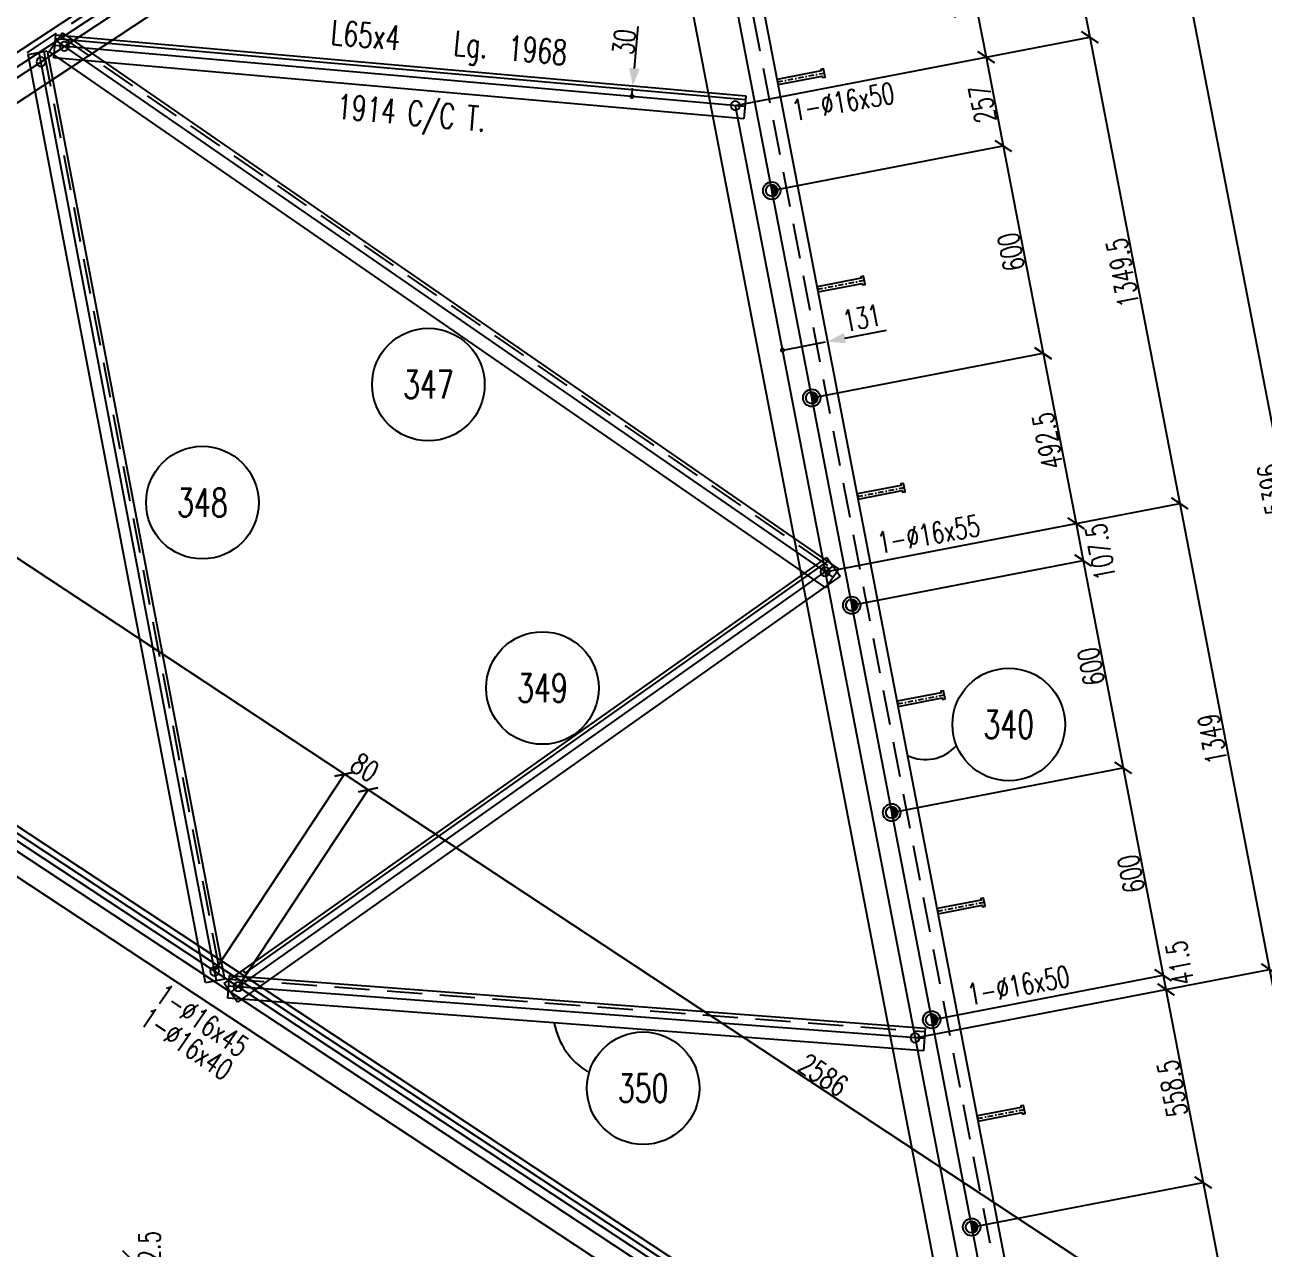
# Model space of a CAD drawing. Extents: x 512572 to 528792, y -20540 to -9023.
# Drawn here: x 520708 to 524230, y -14766 to -11286 of the extents above; entities that cross this region are included whole.
import ezdxf
from ezdxf.enums import TextEntityAlignment as Align

# ---------------------------------------------------------------- set-up
doc = ezdxf.new("R2010")
doc.units = 0
doc.header["$LTSCALE"] = 200
doc.header["$MEASUREMENT"] = 0
doc.linetypes.add('DASHDOT', pattern=[1, 0.5, -0.25, 0, -0.25])
doc.linetypes.add('DASHED', pattern=[0.75, 0.5, -0.25])
doc.layers.get('0').update_dxf_attribs({"linetype": 'CONTINUOUS'})
for name, color, linetype in [('ASSI', 3, 'CONTINUOUS'), ('BOLLINI_1', 7, 'CONTINUOUS'), ('Echelon', 1, 'CONTINUOUS'), ('FORI', 2, 'CONTINUOUS'), ('LINEA_ANG', 2, 'CONTINUOUS'), ('LS', 7, 'CONTINUOUS'), ('MZ', 6, 'DASHDOT'), ('QT_MAL', 7, 'CONTINUOUS'), ('QT_MPR', 7, 'CONTINUOUS'), ('QT_MSP', 7, 'CONTINUOUS'), ('TRAT-Y', 7, 'DASHED')]:
    doc.layers.add(name, color=color, linetype=linetype)
doc.styles.add('QUOTE', font='ROMANS8.SHX', dxfattribs={"width": 0.7})
doc.styles.add('RQL', font='ROMANS8.SHX', dxfattribs={"width": 0.7})
doc.styles.add('RS', font='ROMANS8.shx', dxfattribs={"width": 0.7})
doc.styles.get("Standard").update_dxf_attribs({"font": 'ROMANS8.SHX', "width": 0.7})
doc.dimstyles.new('FRECCE1', dxfattribs={"dimtxt": 60, "dimasz": 6.66, "dimexe": 0, "dimexo": 0, "dimgap": 1, "dimtad": 1, "dimzin": 0, "dimdsep": 46, "dimtxsty": 'RS', "dimblk1": 'QUOTP', "dimblk2": 'QUOTF', "dimsah": 1, "dimcen": 0, "dimclrd": 2, "dimclre": 2, "dimclrt": 7, "dimadec": 0, "dimazin": 0, "dimtfac": 1, "dimtix": 1, "dimtmove": 2, "dimatfit": 3, "dimldrblk": 'QUOTP', "dimfxl": 1, "dimtolj": 1, "dimtzin": 0, "dimarcsym": 0})
doc.dimstyles.new('TRATTO', dxfattribs={"dimscale": 0, "dimtxt": 60, "dimasz": 40, "dimexe": 0, "dimexo": 0, "dimgap": 5, "dimtad": 1, "dimrnd": 0.5, "dimdsep": 46, "dimtxsty": 'RS', "dimblk1": 'OBLIQUE', "dimblk2": 'OBLIQUE', "dimsah": 1, "dimcen": 0.09, "dimclrd": 2, "dimclre": 2, "dimclrt": 7, "dimadec": 0, "dimazin": 0, "dimtfac": 1, "dimtix": 1, "dimtmove": 2, "dimatfit": 3, "dimfxl": 1, "dimtolj": 1, "dimtzin": 0, "dimarcsym": 0})

# ---------------------------------------------------------------- blocks, each defined once
blk = doc.blocks.new('16')
blk.add_circle((0, 0), 1)
blk = doc.blocks.new('ASSE98')
blk.add_line((0, 0), (1, 0))
at = {"color": 7, "style": 'QUOTE', "width": 0.5, "flags": 1}
for tag, p in [('TI', (1.38308, 6.82731)), ('DI_S', (1.38308, 6.42178)), ('D_S', (1.38308, 6.02092)), ('E_S', (1.38308, 5.68065)), ('NFORI', (1.36454, 5.29792)), ('ALAR', (1.36349, 4.93246)), ('FAM', (1.3775, 4.54645)), ('ALA', (1.38308, 4.19257)), ('DISP2', (1.38308, 3.84971)), ('DISP1', (1.38308, 3.50686)), ('PINZAF', (1.38308, 3.164)), ('PINZAI', (1.38308, 2.82114)), ('TRP', (1.38308, 2.47829)), ('NP', (1.38308, 2.13543)), ('SV', (1.38308, 1.79257)), ('PESO', (1.38308, 1.44971)), ('QUA', (1.38308, 1.10686)), ('LUN', (1.38308, 0.764)), ('PROF', (1.38308, 0.42114)), ('POS', (1.38308, 0.07829))]:
    blk.add_attdef(tag, p, '', height=0.2, dxfattribs=at)
at = {"color": 7, "flags": 1}
for tag, p in [('LAV1', (3.07431, 6.82847)), ('LAV2', (3.07431, 6.49513)), ('LAV3', (3.07431, 6.1618)), ('LAV4', (3.07431, 5.82847)), ('LAV5', (3.07431, 5.49513)), ('LAV6', (3.07431, 5.1618)), ('LAV7', (3.07431, 4.82847)), ('LAV8', (3.07431, 4.49513)), ('LAV9', (3.07431, 4.1618)), ('LAV10', (3.07431, 3.82847))]:
    blk.add_attdef(tag, p, '', height=0.2, dxfattribs=at)
blk = doc.blocks.new('P20')
at = {"color": 0}
for p, q in [((0, 0.98), (0.02, 1)), ((0, 0.94), (0.06, 1)), ((1, -0.01), (0, 0.99)), ((0, 0.89), (0.1, 0.99)), ((0, 0.85), (0.14, 0.99)), ((0, 0.8), (0.18, 0.98)), ((0, 0.76), (0.22, 0.98)), ((0, 0.71), (0.25, 0.97)), ((0, 0.67), (0.29, 0.96)), ((1, -0.05), (0, 0.95)), ((0, 0.62), (0.32, 0.95)), ((0, 0.58), (0.36, 0.93)), ((0, 0.53), (0.39, 0.92)), ((0, 0.49), (0.42, 0.91)), ((1, -0.09), (0, 0.9)), ((0, 0.44), (0.45, 0.89)), ((0, 0.4), (0.48, 0.88)), ((0.99, -0.13), (0, 0.86)), ((0, 0.35), (0.51, 0.86)), ((0, 0.31), (0.54, 0.84)), ((0, 0.26), (0.56, 0.83)), ((0.99, -0.17), (0, 0.81)), ((0, 0.22), (0.59, 0.81)), ((0, 0.17), (0.61, 0.79)), ((0.98, -0.21), (0, 0.77)), ((0, 0.13), (0.64, 0.77)), ((0, 0.08), (0.66, 0.75)), ((0, 0.04), (0.69, 0.73)), ((0.97, -0.25), (0, 0.72)), ((0, -0.01), (0.71, 0.7)), ((0.96, -0.28), (0, 0.68)), ((0, -0.05), (0.73, 0.68)), ((0, -0.1), (0.75, 0.66)), ((0.95, -0.32), (0, 0.63)), ((0, -0.14), (0.77, 0.63)), ((0, -0.19), (0.79, 0.61)), ((0.94, -0.35), (0, 0.59)), ((0, -0.23), (0.81, 0.58)), ((0, -0.28), (0.83, 0.56)), ((0.92, -0.38), (0, 0.54)), ((0, -0.32), (0.85, 0.53)), ((0.91, -0.41), (0, 0.5)), ((0, -0.36), (0.87, 0.5)), ((0, -0.41), (0.88, 0.47)), ((0.9, -0.44), (0, 0.45)), ((0, -0.45), (0.9, 0.44)), ((0.88, -0.47), (0, 0.41)), ((0, -0.5), (0.91, 0.41)), ((0, -0.54), (0.92, 0.38)), ((0.87, -0.5), (0, 0.36)), ((0, -0.59), (0.94, 0.35)), ((0.85, -0.53), (0, 0.32)), ((0, -0.63), (0.95, 0.31)), ((0, -0.68), (0.96, 0.28)), ((0.83, -0.56), (0, 0.27)), ((0, -0.72), (0.97, 0.25)), ((0.81, -0.58), (0, 0.23)), ((0, -0.77), (0.98, 0.21)), ((0.79, -0.61), (0, 0.18)), ((0, -0.81), (0.99, 0.17)), ((0.77, -0.63), (0, 0.14)), ((0, -0.86), (0.99, 0.13)), ((0.75, -0.66), (0, 0.09)), ((0, -0.9), (1, 0.09)), ((0.73, -0.68), (0, 0.05)), ((0, -0.95), (1, 0.05)), ((0.71, -0.7), (0, 0.01)), ((0, -0.99), (1, 0.01)), ((1, 0.04), (0.04, 1)), ((1, 0.09), (0.09, 1)), ((0.99, 0.14), (0.14, 0.99)), ((0.98, 0.19), (0.19, 0.98)), ((0.97, 0.25), (0.25, 0.97)), ((0.95, 0.31), (0.31, 0.95)), ((0.92, 0.38), (0.38, 0.92)), ((0.88, 0.47), (0.47, 0.88)), ((0.81, 0.59), (0.59, 0.81)), ((0.69, -0.73), (0, -0.04)), ((0.66, -0.75), (0, -0.08)), ((0.64, -0.77), (0, -0.13)), ((0.61, -0.79), (0, -0.17)), ((0.59, -0.81), (0, -0.22)), ((0.56, -0.83), (0, -0.26)), ((0.54, -0.84), (0, -0.31)), ((0.51, -0.86), (0, -0.35)), ((0.48, -0.88), (0, -0.4)), ((0.45, -0.89), (0, -0.44)), ((0.42, -0.91), (0, -0.49)), ((0.39, -0.92), (0, -0.53)), ((0.36, -0.93), (0, -0.58)), ((0.32, -0.95), (0, -0.62)), ((0.29, -0.96), (0, -0.67)), ((0.25, -0.97), (0, -0.71)), ((0.22, -0.98), (0, -0.76)), ((0.18, -0.98), (0, -0.8)), ((0.14, -0.99), (0, -0.85)), ((0.1, -0.99), (0, -0.89)), ((0.04, -1), (1, -0.04)), ((0.09, -1), (1, -0.09)), ((0.14, -0.99), (0.99, -0.14)), ((0.19, -0.98), (0.98, -0.19)), ((0.25, -0.97), (0.97, -0.25)), ((0.31, -0.95), (0.95, -0.31)), ((0.38, -0.92), (0.92, -0.38)), ((0.47, -0.88), (0.88, -0.47)), ((0.59, -0.81), (0.81, -0.59))]:
    blk.add_line(p, q, dxfattribs=at)
for radius in [1.5, 1]:
    blk.add_circle((0, 0), radius)
blk = doc.blocks.new('A$C6E393FD9')
at = {"layer": 'Echelon', "color": 3}
blk.add_lwpolyline([(2.5, 0), (0, 19.8), (168.6, 41.4), (167.9, 47.2), (177.8, 48.5), (181.8, 17.1), (171.9, 15.8), (171.2, 21.6), (2.5, 0)], close=True, dxfattribs=at)
at = {"layer": 'MZ', "ltscale": 0.2}
blk.add_line((1.3, 9.9), (179.8, 32.8), dxfattribs=at)
blk = doc.blocks.new('QUOTP')
at = {"layer": 'ASSI', "color": 2, "const_width": 1.07}
blk.add_lwpolyline([(-0.53, 0, 1), (0.53, 0, 1)], format="xyb", close=True, dxfattribs=at)
blk = doc.blocks.new('QUOTF')
at = {"layer": 'LS', "color": 2}
blk.add_line((7.5, 0), (25.5, 0), dxfattribs=at)
blk.add_solid([(7.5, 2.25), (0, 0), (7.5, -2.25)], dxfattribs=at)
blk = doc.blocks.new('*D82')
at = {"layer": 'QT_MAL', "color": 2, "lineweight": -2, "transparency": 16777216}
blk.add_line((522867.9, -12209.7), (522983.4, -12187.5), dxfattribs=at)
at = {"layer": 'QT_MAL', "color": 2, "lineweight": -2, "transparency": 16777216, "xscale": 6.66, "yscale": 6.66, "zscale": 6.66}
for name, p, rotation in [('QUOTF', (522990, -12186.2), 10.91543261025235), ('QUOTP', (522861.3, -12211), 190.9154326102524)]:
    blk.add_blockref(name, p, dxfattribs=dict(at, rotation=rotation))
at = {"layer": 'QT_MAL', "color": 7, "transparency": 16777216, "insert": (523087, -12119.7), "char_height": 60, "attachment_point": 5, "rotation": 10.9154, "style": 'RS'}
blk.add_mtext('\\A1;131', dxfattribs=at)
blk = doc.blocks.new('_OBLIQUE')
at = {"color": 0, "linetype": 'ByBlock'}
blk.add_line((-0.5, -0.5), (0.5, 0.5), dxfattribs=at)
blk = doc.blocks.new('*D91')
at = {"layer": 'QT_MPR', "color": 2, "lineweight": -2, "transparency": 16777216}
for p, q in [((522528.8, -10191), (523775.8, -9950.5)), ((523775.8, -9950.5), (524797.6, -15248.6)), ((523543.7, -15490.5), (524797.6, -15248.6))]:
    blk.add_line(p, q, dxfattribs=at)
at = {"layer": 'QT_MPR', "color": 2, "lineweight": -2, "transparency": 16777216, "xscale": 40, "yscale": 40, "zscale": 40}
for p, rotation in [((523775.8, -9950.5), 100.9154326102523), ((524797.6, -15248.6), 280.9154326102524)]:
    blk.add_blockref('_OBLIQUE', p, dxfattribs=dict(at, rotation=rotation))
at = {"layer": 'QT_MPR', "color": 7, "transparency": 16777216, "insert": (524252.3, -12606.2), "char_height": 60, "attachment_point": 5, "rotation": 100.9154, "style": 'RS'}
blk.add_mtext('\\A1;5396', dxfattribs=at)
blk = doc.blocks.new('*D100')
at = {"layer": 'QT_MPR', "color": 2, "lineweight": -2, "transparency": 16777216}
for p, q in [((522457.1, -10268.2), (523493.1, -10068.4)), ((523493.1, -10068.4), (523734.7, -11321.6)), ((522727.3, -11515.8), (523734.7, -11321.6))]:
    blk.add_line(p, q, dxfattribs=at)
at = {"layer": 'QT_MPR', "color": 2, "lineweight": -2, "transparency": 16777216, "xscale": 40, "yscale": 40, "zscale": 40}
for p, rotation in [((523493.1, -10068.4), 100.9154326102523), ((523734.7, -11321.6), 280.9154326102524)]:
    blk.add_blockref('_OBLIQUE', p, dxfattribs=dict(at, rotation=rotation))
at = {"layer": 'QT_MPR', "color": 7, "transparency": 16777216, "insert": (523579.5, -10701.6), "char_height": 60, "attachment_point": 5, "rotation": 100.9154, "style": 'RS'}
blk.add_mtext('\\A1;1276', dxfattribs=at)
blk = doc.blocks.new('*D101')
at = {"layer": 'QT_MPR', "color": 2, "lineweight": -2, "transparency": 16777216}
for p, q in [((522727.3, -11515.8), (523734.7, -11321.6)), ((523734.7, -11321.6), (523990.2, -12646.4)), ((522982.8, -12840.7), (523990.2, -12646.4))]:
    blk.add_line(p, q, dxfattribs=at)
at = {"layer": 'QT_MPR', "color": 2, "lineweight": -2, "transparency": 16777216, "xscale": 40, "yscale": 40, "zscale": 40}
for p, rotation in [((523734.7, -11321.6), 100.9154326102523), ((523990.2, -12646.4), 280.9154326102524)]:
    blk.add_blockref('_OBLIQUE', p, dxfattribs=dict(at, rotation=rotation))
at = {"layer": 'QT_MPR', "color": 7, "transparency": 16777216, "insert": (523828.1, -11990.6), "char_height": 60, "attachment_point": 5, "rotation": 100.9154, "style": 'RS'}
blk.add_mtext('\\A1;1349.5', dxfattribs=at)
blk = doc.blocks.new('*D102')
at = {"layer": 'QT_MPR', "color": 2, "lineweight": -2, "transparency": 16777216}
for p, q in [((522982.8, -12840.7), (523990.2, -12646.4)), ((523990.2, -12646.4), (524245.7, -13971.3)), ((523238.3, -14165.6), (524245.7, -13971.3))]:
    blk.add_line(p, q, dxfattribs=at)
at = {"layer": 'QT_MPR', "color": 2, "lineweight": -2, "transparency": 16777216, "xscale": 40, "yscale": 40, "zscale": 40}
for p, rotation in [((523990.2, -12646.4), 100.9154326102523), ((524245.7, -13971.3), 280.9154326102524)]:
    blk.add_blockref('_OBLIQUE', p, dxfattribs=dict(at, rotation=rotation))
at = {"layer": 'QT_MPR', "color": 7, "transparency": 16777216, "insert": (524083.6, -13315.5), "char_height": 60, "attachment_point": 5, "rotation": 100.9154, "style": 'RS'}
blk.add_mtext('\\A1;1349', dxfattribs=at)
blk = doc.blocks.new('*D103')
at = {"layer": 'QT_MPR', "color": 2, "lineweight": -2, "transparency": 16777216}
for p, q in [((523238.3, -14165.6), (524245.7, -13971.3)), ((524245.7, -13971.3), (524495.2, -15265)), ((523459.3, -15464.8), (524495.2, -15265))]:
    blk.add_line(p, q, dxfattribs=at)
at = {"layer": 'QT_MPR', "color": 2, "lineweight": -2, "transparency": 16777216, "xscale": 40, "yscale": 40, "zscale": 40}
for p, rotation in [((524245.7, -13971.3), 100.9154326102523), ((524495.2, -15265), 280.9154326102524)]:
    blk.add_blockref('_OBLIQUE', p, dxfattribs=dict(at, rotation=rotation))
at = {"layer": 'QT_MPR', "color": 7, "transparency": 16777216, "insert": (524336.1, -14624.8), "char_height": 60, "attachment_point": 5, "rotation": 100.9154, "style": 'RS'}
blk.add_mtext('\\A1;1317.5', dxfattribs=at)
blk = doc.blocks.new('*D116')
at = {"layer": 'QT_MSP', "color": 2, "lineweight": -2, "transparency": 16777216}
for p, q in [((522717.3, -11168.5), (523375.2, -11041.6)), ((523375.2, -11041.6), (523440.1, -11378.4)), ((522727.3, -11515.8), (523440.1, -11378.4))]:
    blk.add_line(p, q, dxfattribs=at)
at = {"layer": 'QT_MSP', "color": 2, "lineweight": -2, "transparency": 16777216, "xscale": 40, "yscale": 40, "zscale": 40}
for p, rotation in [((523375.2, -11041.6), 100.9154326102523), ((523440.1, -11378.4), 280.9154326102524)]:
    blk.add_blockref('_OBLIQUE', p, dxfattribs=dict(at, rotation=rotation))
at = {"layer": 'QT_MSP', "color": 7, "transparency": 16777216, "insert": (523373.3, -11216.6), "char_height": 60, "attachment_point": 5, "rotation": 100.9154, "style": 'RS'}
blk.add_mtext('\\A1;343', dxfattribs=at)
blk = doc.blocks.new('*D117')
at = {"layer": 'QT_MSP', "color": 2, "lineweight": -2, "transparency": 16777216}
for p, q in [((522727.3, -11515.8), (523440.1, -11378.4)), ((523440.1, -11378.4), (523488.8, -11630.7)), ((522830.9, -11757.6), (523488.8, -11630.7))]:
    blk.add_line(p, q, dxfattribs=at)
at = {"layer": 'QT_MSP', "color": 2, "lineweight": -2, "transparency": 16777216, "xscale": 40, "yscale": 40, "zscale": 40}
for p, rotation in [((523440.1, -11378.4), 100.9154326102523), ((523488.8, -11630.7), 280.9154326102524)]:
    blk.add_blockref('_OBLIQUE', p, dxfattribs=dict(at, rotation=rotation))
at = {"layer": 'QT_MSP', "color": 7, "transparency": 16777216, "insert": (523430.1, -11511.2), "char_height": 60, "attachment_point": 5, "rotation": 100.9154, "style": 'RS'}
blk.add_mtext('\\A1;257', dxfattribs=at)
blk = doc.blocks.new('*D118')
at = {"layer": 'QT_MSP', "color": 2, "lineweight": -2, "transparency": 16777216}
for p, q in [((522830.9, -11757.6), (523488.8, -11630.7)), ((523488.8, -11630.7), (523602.4, -12219.9)), ((522944.5, -12346.8), (523602.4, -12219.9))]:
    blk.add_line(p, q, dxfattribs=at)
at = {"layer": 'QT_MSP', "color": 2, "lineweight": -2, "transparency": 16777216, "xscale": 40, "yscale": 40, "zscale": 40}
for p, rotation in [((523488.8, -11630.7), 100.9154326102523), ((523602.4, -12219.9), 280.9154326102524)]:
    blk.add_blockref('_OBLIQUE', p, dxfattribs=dict(at, rotation=rotation))
at = {"layer": 'QT_MSP', "color": 7, "transparency": 16777216, "insert": (523511.3, -11931.9), "char_height": 60, "attachment_point": 5, "rotation": 100.9154, "style": 'RS'}
blk.add_mtext('\\A1;600', dxfattribs=at)
blk = doc.blocks.new('*D119')
at = {"layer": 'QT_MSP', "color": 2, "lineweight": -2, "transparency": 16777216}
for p, q in [((522944.5, -12346.8), (523602.4, -12219.9)), ((523602.4, -12219.9), (523695.6, -12703.2)), ((522982.8, -12840.7), (523695.6, -12703.2))]:
    blk.add_line(p, q, dxfattribs=at)
at = {"layer": 'QT_MSP', "color": 2, "lineweight": -2, "transparency": 16777216, "xscale": 40, "yscale": 40, "zscale": 40}
for p, rotation in [((523602.4, -12219.9), 100.9154326102523), ((523695.6, -12703.2), 280.9154326102524)]:
    blk.add_blockref('_OBLIQUE', p, dxfattribs=dict(at, rotation=rotation))
at = {"layer": 'QT_MSP', "color": 7, "transparency": 16777216, "insert": (523614.7, -12468.2), "char_height": 60, "attachment_point": 5, "rotation": 100.9154, "style": 'RS'}
blk.add_mtext('\\A1;492.5', dxfattribs=at)
blk = doc.blocks.new('*D120')
at = {"layer": 'QT_MSP', "color": 2, "lineweight": -2, "transparency": 16777216}
for p, q in [((522982.8, -12840.7), (523695.6, -12703.2)), ((523695.6, -12703.2), (523716, -12809)), ((523058.2, -12935.9), (523716, -12809))]:
    blk.add_line(p, q, dxfattribs=at)
at = {"layer": 'QT_MSP', "color": 2, "lineweight": -2, "transparency": 16777216, "xscale": 40, "yscale": 40, "zscale": 40}
for p, rotation in [((523695.6, -12703.2), 100.9154326102523), ((523716, -12809), 280.9154326102524)]:
    blk.add_blockref('_OBLIQUE', p, dxfattribs=dict(at, rotation=rotation))
at = {"layer": 'QT_MSP', "color": 7, "transparency": 16777216, "insert": (523764.8, -12784.4), "char_height": 60, "attachment_point": 5, "rotation": 100.9154, "style": 'RS'}
blk.add_mtext('\\A1;107.5', dxfattribs=at)
blk = doc.blocks.new('*D121')
at = {"layer": 'QT_MSP', "color": 2, "lineweight": -2, "transparency": 16777216}
for p, q in [((523058.2, -12935.9), (523716, -12809)), ((523716, -12809), (523829.7, -13398.2)), ((523171.8, -13525), (523829.7, -13398.2))]:
    blk.add_line(p, q, dxfattribs=at)
at = {"layer": 'QT_MSP', "color": 2, "lineweight": -2, "transparency": 16777216, "xscale": 40, "yscale": 40, "zscale": 40}
for p, rotation in [((523716, -12809), 100.9154326102523), ((523829.7, -13398.2), 280.9154326102524)]:
    blk.add_blockref('_OBLIQUE', p, dxfattribs=dict(at, rotation=rotation))
at = {"layer": 'QT_MSP', "color": 7, "transparency": 16777216, "insert": (523738.5, -13110.2), "char_height": 60, "attachment_point": 5, "rotation": 100.9154, "style": 'RS'}
blk.add_mtext('\\A1;600', dxfattribs=at)
blk = doc.blocks.new('*D122')
at = {"layer": 'QT_MSP', "color": 2, "lineweight": -2, "transparency": 16777216}
for p, q in [((523171.8, -13525), (523829.7, -13398.2)), ((523829.7, -13398.2), (523943.3, -13987.3)), ((523285.4, -14114.2), (523943.3, -13987.3))]:
    blk.add_line(p, q, dxfattribs=at)
at = {"layer": 'QT_MSP', "color": 2, "lineweight": -2, "transparency": 16777216, "xscale": 40, "yscale": 40, "zscale": 40}
for p, rotation in [((523829.7, -13398.2), 100.9154326102523), ((523943.3, -13987.3), 280.9154326102524)]:
    blk.add_blockref('_OBLIQUE', p, dxfattribs=dict(at, rotation=rotation))
at = {"layer": 'QT_MSP', "color": 7, "transparency": 16777216, "insert": (523852.1, -13699.4), "char_height": 60, "attachment_point": 5, "rotation": 100.9154, "style": 'RS'}
blk.add_mtext('\\A1;600', dxfattribs=at)
blk = doc.blocks.new('*D123')
at = {"layer": 'QT_MSP', "color": 2, "lineweight": -2, "transparency": 16777216}
for p, q in [((523285.4, -14114.2), (523943.3, -13987.3)), ((523943.3, -13987.3), (523951.1, -14028.1)), ((523238.3, -14165.6), (523951.1, -14028.1))]:
    blk.add_line(p, q, dxfattribs=at)
at = {"layer": 'QT_MSP', "color": 2, "lineweight": -2, "transparency": 16777216, "xscale": 40, "yscale": 40, "zscale": 40}
for p, rotation in [((523943.3, -13987.3), 100.9154326102523), ((523951.1, -14028.1), 280.9154326102524)]:
    blk.add_blockref('_OBLIQUE', p, dxfattribs=dict(at, rotation=rotation))
at = {"layer": 'QT_MSP', "color": 7, "transparency": 16777216, "insert": (523990.2, -13952.8), "char_height": 60, "attachment_point": 5, "rotation": 100.9154, "style": 'RS'}
blk.add_mtext('\\A1;41.5', dxfattribs=at)
blk = doc.blocks.new('*D124')
at = {"layer": 'QT_MSP', "color": 2, "lineweight": -2, "transparency": 16777216}
for p, q in [((523238.3, -14165.6), (523951.1, -14028.1)), ((523951.1, -14028.1), (524056.9, -14576.5)), ((523399, -14703.3), (524056.9, -14576.5))]:
    blk.add_line(p, q, dxfattribs=at)
at = {"layer": 'QT_MSP', "color": 2, "lineweight": -2, "transparency": 16777216, "xscale": 40, "yscale": 40, "zscale": 40}
for p, rotation in [((523951.1, -14028.1), 100.9154326102523), ((524056.9, -14576.5), 280.9154326102524)]:
    blk.add_blockref('_OBLIQUE', p, dxfattribs=dict(at, rotation=rotation))
at = {"layer": 'QT_MSP', "color": 7, "transparency": 16777216, "insert": (523969.7, -14308.9), "char_height": 60, "attachment_point": 5, "rotation": 100.9154, "style": 'RS'}
blk.add_mtext('\\A1;558.5', dxfattribs=at)
blk = doc.blocks.new('*D125')
at = {"layer": 'QT_MSP', "color": 2, "lineweight": -2, "transparency": 16777216}
for p, q in [((523399, -14703.3), (524056.9, -14576.5)), ((524056.9, -14576.5), (524172.4, -15175.4)), ((523514.5, -15302.3), (524172.4, -15175.4))]:
    blk.add_line(p, q, dxfattribs=at)
at = {"layer": 'QT_MSP', "color": 2, "lineweight": -2, "transparency": 16777216, "xscale": 40, "yscale": 40, "zscale": 40}
for p, rotation in [((524056.9, -14576.5), 100.9154326102523), ((524172.4, -15175.4), 280.9154326102524)]:
    blk.add_blockref('_OBLIQUE', p, dxfattribs=dict(at, rotation=rotation))
at = {"layer": 'QT_MSP', "color": 7, "transparency": 16777216, "insert": (524080.3, -14882.6), "char_height": 60, "attachment_point": 5, "rotation": 100.9154, "style": 'RS'}
blk.add_mtext('\\A1;610', dxfattribs=at)
blk = doc.blocks.new('*D181')
at = {"layer": 'LS', "color": 2, "lineweight": -2, "transparency": 16777216}
for p, q in [((520707.9, -14791.3), (521006.9, -14791.3)), ((521006.9, -14836.5), (521006.9, -14791.3)), ((520663.9, -14836.5), (521006.9, -14836.5))]:
    blk.add_line(p, q, dxfattribs=at)
at = {"layer": 'LS', "color": 2, "lineweight": -2, "transparency": 16777216, "xscale": 40, "yscale": 40, "zscale": 40}
for p, rotation in [((521006.9, -14791.3), 90), ((521006.9, -14836.5), 270)]:
    blk.add_blockref('_OBLIQUE', p, dxfattribs=dict(at, rotation=rotation))
at = {"layer": 'LS', "color": 7, "transparency": 16777216, "insert": (521062.7, -14777.1), "char_height": 60, "attachment_point": 5, "rotation": 90, "style": 'RS'}
blk.add_mtext('\\A1;22.5', dxfattribs=at)
blk = doc.blocks.new('*D189')
at = {"layer": 'QT_MPR', "color": 2, "lineweight": -2, "transparency": 16777216}
for p, q in [((521314.5, -14020.3), (521683.9, -13460.2)), ((523842.4, -14883.8), (521683.9, -13460.2)), ((523459.3, -15464.8), (523842.4, -14883.8))]:
    blk.add_line(p, q, dxfattribs=at)
at = {"layer": 'QT_MPR', "color": 2, "lineweight": -2, "transparency": 16777216, "xscale": 40, "yscale": 40, "zscale": 40}
for p, rotation in [((521683.9, -13460.2), 146.5945159512446), ((523842.4, -14883.8), 326.5945159512447)]:
    blk.add_blockref('_OBLIQUE', p, dxfattribs=dict(at, rotation=rotation))
at = {"layer": 'QT_MPR', "color": 7, "transparency": 16777216, "insert": (522977.7, -14271.1), "char_height": 60, "attachment_point": 5, "rotation": 326.5945, "style": 'RS'}
blk.add_mtext('\\A1;2586', dxfattribs=at)
blk = doc.blocks.new('*D190')
at = {"layer": 'QT_MPR', "color": 2, "lineweight": -2, "transparency": 16777216}
for p, q in [((521247.7, -13976.2), (521617.1, -13416.1)), ((521683.9, -13460.2), (521617.1, -13416.1)), ((521314.5, -14020.3), (521683.9, -13460.2))]:
    blk.add_line(p, q, dxfattribs=at)
at = {"layer": 'QT_MPR', "color": 2, "lineweight": -2, "transparency": 16777216, "xscale": 40, "yscale": 40, "zscale": 40}
for p, rotation in [((521617.1, -13416.1), 146.5945159512446), ((521683.9, -13460.2), 326.5945159512447)]:
    blk.add_blockref('_OBLIQUE', p, dxfattribs=dict(at, rotation=rotation))
at = {"layer": 'QT_MPR', "color": 7, "transparency": 16777216, "insert": (521674.7, -13397.1), "char_height": 60, "attachment_point": 5, "rotation": 326.5945, "style": 'RS'}
blk.add_mtext('\\A1;80', dxfattribs=at)
blk = doc.blocks.new('*D191')
at = {"layer": 'QT_MPR', "color": 2, "lineweight": -2, "transparency": 16777216}
for p, q in [((519018.5, -12506.1), (519387.9, -11946)), ((521617.1, -13416.1), (519387.9, -11946)), ((521247.7, -13976.2), (521617.1, -13416.1))]:
    blk.add_line(p, q, dxfattribs=at)
at = {"layer": 'QT_MPR', "color": 2, "lineweight": -2, "transparency": 16777216, "xscale": 40, "yscale": 40, "zscale": 40}
for p, rotation in [((519387.9, -11946), 146.5945159512446), ((521617.1, -13416.1), 326.5945159512447)]:
    blk.add_blockref('_OBLIQUE', p, dxfattribs=dict(at, rotation=rotation))
at = {"layer": 'QT_MPR', "color": 7, "transparency": 16777216, "insert": (520521.8, -12651.8), "char_height": 60, "attachment_point": 5, "rotation": 326.5945, "style": 'RS'}
blk.add_mtext('\\A1;2670', dxfattribs=at)
blk = doc.blocks.new('*D198')
at = {"layer": 'QT_MAL', "color": 2, "lineweight": -2, "transparency": 16777216}
for p, q in [((522434.2, -11483.3), (522435.6, -11466.6)), ((522433.6, -11489.9), (522433.6, -11489.9))]:
    blk.add_line(p, q, dxfattribs=at)
at = {"layer": 'QT_MAL', "color": 2, "lineweight": -2, "transparency": 16777216, "xscale": 6.66, "yscale": 6.66, "zscale": 6.66}
for name, p, rotation in [('QUOTF', (522436.2, -11460), 84.94960112579025), ('QUOTP', (522433.6, -11489.9), 264.9496011257903)]:
    blk.add_blockref(name, p, dxfattribs=dict(at, rotation=rotation))
at = {"layer": 'QT_MAL', "color": 7, "transparency": 16777216, "insert": (522411.7, -11335.1), "char_height": 60, "attachment_point": 5, "rotation": 84.9496, "style": 'RS'}
blk.add_mtext('\\A1;30', dxfattribs=at)
blk = doc.blocks.new('bull')
at = {"style": 'RS', "width": 0.7, "flags": 1}
for tag, p in [('NN', (-12.25, 0)), ('DIAMETRO', (0, -4.86)), ('SERRAGGIO', (0, -9.71)), ('LUNGHEZZA', (0, -14.57)), ('NB', (0, -19.43)), ('TIPO', (0, -24.12)), ('EL', (-0.14, -29))]:
    blk.add_attdef(tag, p, '', height=3, dxfattribs=at)
at = {"style": 'RS', "width": 0.7}
blk.add_attdef('BULLONE', (0, 0), '', height=3, dxfattribs=at)
blk = doc.blocks.new('xxx')
blk.add_circle((0, 0), 8)
at = {"color": 3, "style": 'RQL', "width": 0.7}
blk.add_attdef('POS', text='', height=4, dxfattribs=at).set_placement((0, 0), align=Align.MIDDLE)
at = {"color": 3, "style": 'RQL', "width": 0.7, "flags": 1}
blk.add_attdef('POS1', (-0.39, -5.42), '', height=2, dxfattribs=at)
at = {"style": 'RQL', "width": 0.7, "flags": 1}
blk.add_attdef('TIPO', (-0.39, -8.66), '', height=2, dxfattribs=at)

msp = doc.modelspace()

# ---------------------------------------------------------------- linework, layer by layer
at = {"layer": 'LINEA_ANG'}
for p, q in [((524107.916, -17983.189), (522483.208, -9558.42)), ((522286.827, -9596.292), (523911.535, -18021.061)), ((514444.905, -15480.508), (522539.079, -10142.272)), ((523592.162, -15480.508), (515497.988, -10142.272)), ((522530.014, -10291.998), (514569.408, -15542.144)), ((515507.052, -10291.998), (523467.659, -15542.144)), ((520777.58, -11362.461), (520814.522, -11308.979)), ((520790.848, -11379.85), (520796.57, -11315.102)), ((520796.57, -11315.102), (522756.93, -11488.349)), ((520814.522, -11308.979), (523021.258, -12833.263)), ((520717.544, -11370.89), (520771.567, -11360.572)), ((521221.43, -14009.202), (520717.544, -11370.89)), ((520771.567, -11360.572), (521275.454, -13998.884)), ((522984.316, -12886.744), (520777.58, -11362.461)), ((522751.208, -11553.096), (520790.848, -11379.85)), ((522756.93, -11488.349), (522751.208, -11553.096)), ((521275.13, -14011.37), (522987.369, -12800.731)), ((522987.369, -12800.731), (523024.895, -12853.805)), ((523024.895, -12853.805), (521312.656, -14064.444)), ((523021.258, -12833.263), (522984.316, -12886.744)), ((521333.977, -13982.009), (521328.204, -13973.844)), ((521275.454, -13998.884), (521221.43, -14009.202)), ((521312.656, -14064.444), (521275.13, -14011.37)), ((521284.936, -14053.145), (521289.832, -13988.329)), ((521289.832, -13988.329), (523267.199, -14137.685)), ((523262.304, -14202.5), (521284.936, -14053.145)), ((523267.199, -14137.685), (523262.304, -14202.5))]:
    msp.add_line(p, q, dxfattribs=at)
at = {"layer": 'LINEA_ANG', "color": 2}
for p, q in [((523582.802, -15494.7), (515488.628, -10156.464)), ((520795.69, -11325.063), (522756.049, -11498.31)), ((521333.977, -13982.009), (522993.142, -12808.896))]:
    msp.add_line(p, q, dxfattribs=at)
at = {"layer": 'LS', "color": 6}
for p, q in [((522409.555, -9572.624), (523514.517, -15302.296)), ((514577.776, -15464.751), (522457.138, -10268.187)), ((523459.29, -15464.751), (515579.929, -10268.187)), ((522727.282, -11515.846), (523798.416, -17070.11))]:
    msp.add_line(p, q, dxfattribs=at)
for centre, radius, start, end in [((523267.75, -13256.687), 117.883, 244.408902, 317.967259), ((522414.683, -14086.341), 205.343, 190.805487, 238.911214)]:
    msp.add_arc(centre, radius, start, end, dxfattribs=at)
at = {"layer": 'TRAT-Y'}
for p, q in [((524076.495, -17989.248), (522451.787, -9564.48)), ((514454.264, -15494.7), (522548.438, -10156.464)), ((520808.839, -11317.207), (523015.575, -12841.491)), ((520762.727, -11362.26), (521266.614, -14000.573)), ((521289.079, -13998.301), (523266.446, -14147.657))]:
    msp.add_line(p, q, dxfattribs=at)

# ---------------------------------------------------------------- block references
at = {"layer": 'ASSI'}
for p, xscale, rotation in [((524107.937, -17983.295), 8580, 100.9154326102524), ((522558.348, -10171.49), 9696, 213.4054840487554), ((523572.892, -15509.726), 9696, 146.5945159512446), ((521252.862, -14003.199), 2685.999999999997, 100.8126057978141)]:
    msp.add_blockref('ASSE98', p, dxfattribs=dict(at, xscale=xscale, rotation=rotation))
ref = msp.add_blockref('ASSE98', (522754.289, -11518.232), dxfattribs=dict(at, xscale=1968, rotation=174.9496011257903))
ref.add_attrib('PROF', 'L65x4', (521575.702, -11341.724), dxfattribs={"layer": '0', "color": 2, "height": 70, "rotation": 354.949601, "style": 'QUOTE', "width": 0.7})
ref.add_attrib('LUN', '1968', (522078.609, -11386.169), dxfattribs={"layer": '0', "color": 2, "height": 70, "rotation": 354.949601, "style": 'QUOTE', "width": 0.7})
ref.add_attrib('PESO', '1914 C/C T.', (521592.733, -11552.579), dxfattribs={"layer": '0', "color": 2, "height": 70, "rotation": 354.949601, "style": 'QUOTE', "width": 0.7})
ref.add_attrib('SV', 'Lg.', (521925.074, -11372.6), dxfattribs={"layer": '0', "color": 2, "height": 70, "rotation": 354.949601, "style": 'QUOTE', "width": 0.7})
for p, xscale, zscale, rotation in [((523005.345, -12856.301), 2682, 2682, 145.3655552329326), ((523004.689, -12825.227), 2097, 2097, 215.2622232462753), ((523264.94, -14167.6), 1982.999999999998, 1982.999999999998, 175.6805079845874)]:
    msp.add_blockref('ASSE98', p, dxfattribs=dict(at, xscale=xscale, zscale=zscale, rotation=rotation))
at = {"layer": 'BOLLINI_1'}
for p, xscale, yscale, zscale, values in [((521855.012, -12308.744), 19.9980000000023, 19.9980000000023, 19.9980000000023, {'POS': '347'}), ((521212.879, -12644.236), 19.9980000000023, 19.9980000000023, 19.9980000000023, {'POS': '348'}), ((522179.302, -13171.219), 19.9980000000023, 19.9980000000023, 19.9980000000023, {'POS': '349'}), ((523504.327, -13274.9), 19.9979999999523, 19.9979999999523, 19.9979999999523, {'POS': '340'}), ((522465.48, -14308.631), 19.9980000000023, 19.9980000000023, 19.9980000000023, {'POS': '350'})]:
    msp.add_blockref('xxx', p, dxfattribs=dict(at, xscale=xscale, yscale=yscale, zscale=zscale)).add_auto_attribs(values)
at = {"layer": 'FORI'}
for name, p, xscale, yscale, zscale, rotation in [('16', (520820.824, -11347.362), -13, 13, 13, 359.267308848), ('16', (520754.041, -11391.407), -13, 13, 13, 0.1769907060000708), ('16', (522727.282, -11515.846), -13, 13, 13, 359.267308848), ('P20', (522830.927, -11757.609), 16.5, 16.5, 16.5, 7.543052222774039), ('P20', (522944.543, -12346.754), 16.5, 16.5, 16.5, 7.543052222774039), ('P20', (523058.159, -12935.898), 16.5, 16.5, 16.5, 7.543052222774039), ('P20', (523171.775, -13525.043), 16.5, 16.5, 16.5, 7.543052222774039), ('16', (521247.712, -13976.233), -13, 13, 13, 0.1769907060000708), ('P20', (523285.391, -14114.188), 16.5, 16.5, 16.5, 7.543052222774039), ('P20', (523399.007, -14703.332), 16.5, 16.5, 16.5, 7.543052222774039)]:
    msp.add_blockref(name, p, dxfattribs=dict(at, xscale=xscale, yscale=yscale, zscale=zscale, rotation=rotation))
at = {"layer": 'FORI', "xscale": -13, "yscale": 13, "zscale": 13}
for p in [(522982.782, -12840.716), (521314.496, -14020.278), (523238.282, -14165.586)]:
    msp.add_blockref('16', p, dxfattribs=at)
at = {"layer": 'LS', "color": 111, "xscale": -0.7500000000000001, "yscale": 0.7500000000000001, "zscale": 0.7500000000000001, "rotation": 198.2126419129216}
for p in [(522844.542, -11442.064), (522958.158, -12031.209), (523071.774, -12620.353), (523185.39, -13209.498), (523299.006, -13798.643), (523412.622, -14387.787)]:
    msp.add_blockref('A$C6E393FD9', p, dxfattribs=at)
at = {"layer": 'LS', "color": 7, "xscale": 20, "yscale": 20, "zscale": 20}
for p, rotation, values in [((522894.724, -11560.068), 10.12467165539782, {'BULLONE': '1-%%c16x50                '}), ((523137.724, -12789.068), 10.09105723888892, {'BULLONE': '1-%%c16x55                '}), ((523393.724, -14073.068), 10.73598098835131, {'BULLONE': '1-%%c16x50                '}), ((521074.879, -14058.029), 325.6372145092901, {'BULLONE': '1-%%c16x45                '}), ((521029.724, -14124.068), 325.6372145092901, {'BULLONE': '1-%%c16x40                '})]:
    msp.add_blockref('bull', p, dxfattribs=dict(at, rotation=rotation)).add_auto_attribs(values)

# ---------------------------------------------------------------- dimensions: what is measured, and where the dimension line sits
at = {"layer": 'LS'}
dim = msp.add_linear_dim(base=(521006.931, -14791.276), p1=(520663.942, -14836.526), p2=(520707.931, -14791.276), angle=90, text='22.5', dimstyle='TRATTO', override={"dimscale": 1}, dxfattribs=at)
dim.commit()
dim.dimension.update_dxf_attribs({"geometry": '*D181', "text_midpoint": (521062.724, -14777.068), "dimtype": 160})
at = {"layer": 'QT_MAL'}
for base, p1, p2, angle, text, picture, middle in [((522436.205, -11460.005), (522433.564, -11489.888), (522436.205, -11460.005), 84.949601, '30', '*D198', (522411.724, -11335.068)), ((522989.974, -12186.204), (522861.344, -12211.01), (522989.974, -12186.204), 10.915433, '131', '*D82', (523087.005, -12119.745))]:
    dim = msp.add_linear_dim(base=base, p1=p1, p2=p2, angle=angle, text=text, dimstyle='FRECCE1', dxfattribs=at)
    dim.commit()
    dim.dimension.update_dxf_attribs({"geometry": picture, "text_midpoint": middle, "dimtype": 160})
at = {"layer": 'QT_MPR'}
for base, p1, p2, angle, text, picture, middle in [((524797.58, -15248.642), (522528.804, -10190.975), (523543.674, -15490.457), 100.915433, '5396', '*D91', (524252.342, -12606.192)), ((523734.719, -11321.562), (522457.138, -10268.187), (522727.282, -11515.846), 100.915433, '1276', '*D100', (523579.518, -10701.615)), ((523990.219, -12646.433), (522727.282, -11515.846), (522982.782, -12840.716), 100.915433, '1349.5', '*D101', (523828.102, -11990.625)), ((519387.918, -11945.97), (521247.712, -13976.233), (519018.533, -12506.054), 326.594516, '2670', '*D191', (520521.777, -12651.841)), ((524245.719, -13971.303), (522982.782, -12840.716), (523238.282, -14165.586), 100.915433, '1349', '*D102', (524083.602, -13315.495)), ((521617.097, -13416.148), (521314.496, -14020.278), (521247.712, -13976.233), 326.594516, '80', '*D190', (521674.724, -13397.068)), ((521683.88, -13460.193), (523459.29, -15464.751), (521314.496, -14020.278), 326.594516, '2586', '*D189', (522977.724, -14271.068)), ((524495.203, -15264.977), (523238.282, -14165.586), (523459.29, -15464.751), 100.915433, '1317.5', '*D103', (524336.094, -14624.767))]:
    dim = msp.add_linear_dim(base=base, p1=p1, p2=p2, angle=angle, text=text, dimstyle='TRATTO', override={"dimscale": 1}, dxfattribs=at)
    dim.commit()
    dim.dimension.update_dxf_attribs({"geometry": picture, "text_midpoint": middle, "dimtype": 160})
at = {"layer": 'QT_MSP'}
for base, p1, p2, text, picture, middle in [((523440.147, -11378.37), (522717.311, -11168.464), (522727.282, -11515.846), '343', '*D116', (523373.306, -11216.608)), ((523488.815, -11630.736), (522727.282, -11515.846), (522830.927, -11757.609), '257', '*D117', (523430.114, -11511.181)), ((523602.431, -12219.881), (522830.927, -11757.609), (522944.543, -12346.754), '600', '*D118', (523511.257, -11931.936)), ((523695.647, -12703.241), (522944.543, -12346.754), (522982.782, -12840.716), '492.5', '*D119', (523614.672, -12468.188)), ((523716.047, -12809.025), (522982.782, -12840.716), (523058.159, -12935.898), '107.5', '*D120', (523764.791, -12784.423)), ((523829.663, -13398.17), (523058.159, -12935.898), (523171.775, -13525.043), '600', '*D121', (523738.489, -13110.225)), ((523943.279, -13987.315), (523171.775, -13525.043), (523285.391, -14114.188), '600', '*D122', (523852.105, -13699.37)), ((523951.147, -14028.111), (523285.391, -14114.188), (523238.282, -14165.586), '41.5', '*D123', (523990.175, -13952.801)), ((524056.895, -14576.459), (523238.282, -14165.586), (523399.007, -14703.332), '558.5', '*D124', (523969.654, -14308.913)), ((524172.405, -15175.423), (523399.007, -14703.332), (523514.517, -15302.296), '610', '*D125', (524080.283, -14882.569))]:
    dim = msp.add_linear_dim(base=base, p1=p1, p2=p2, angle=100.915433, text=text, dimstyle='TRATTO', override={"dimscale": 1}, dxfattribs=at)
    dim.commit()
    dim.dimension.update_dxf_attribs({"geometry": picture, "text_midpoint": middle, "dimtype": 160})

doc.saveas('drawing.dxf')
